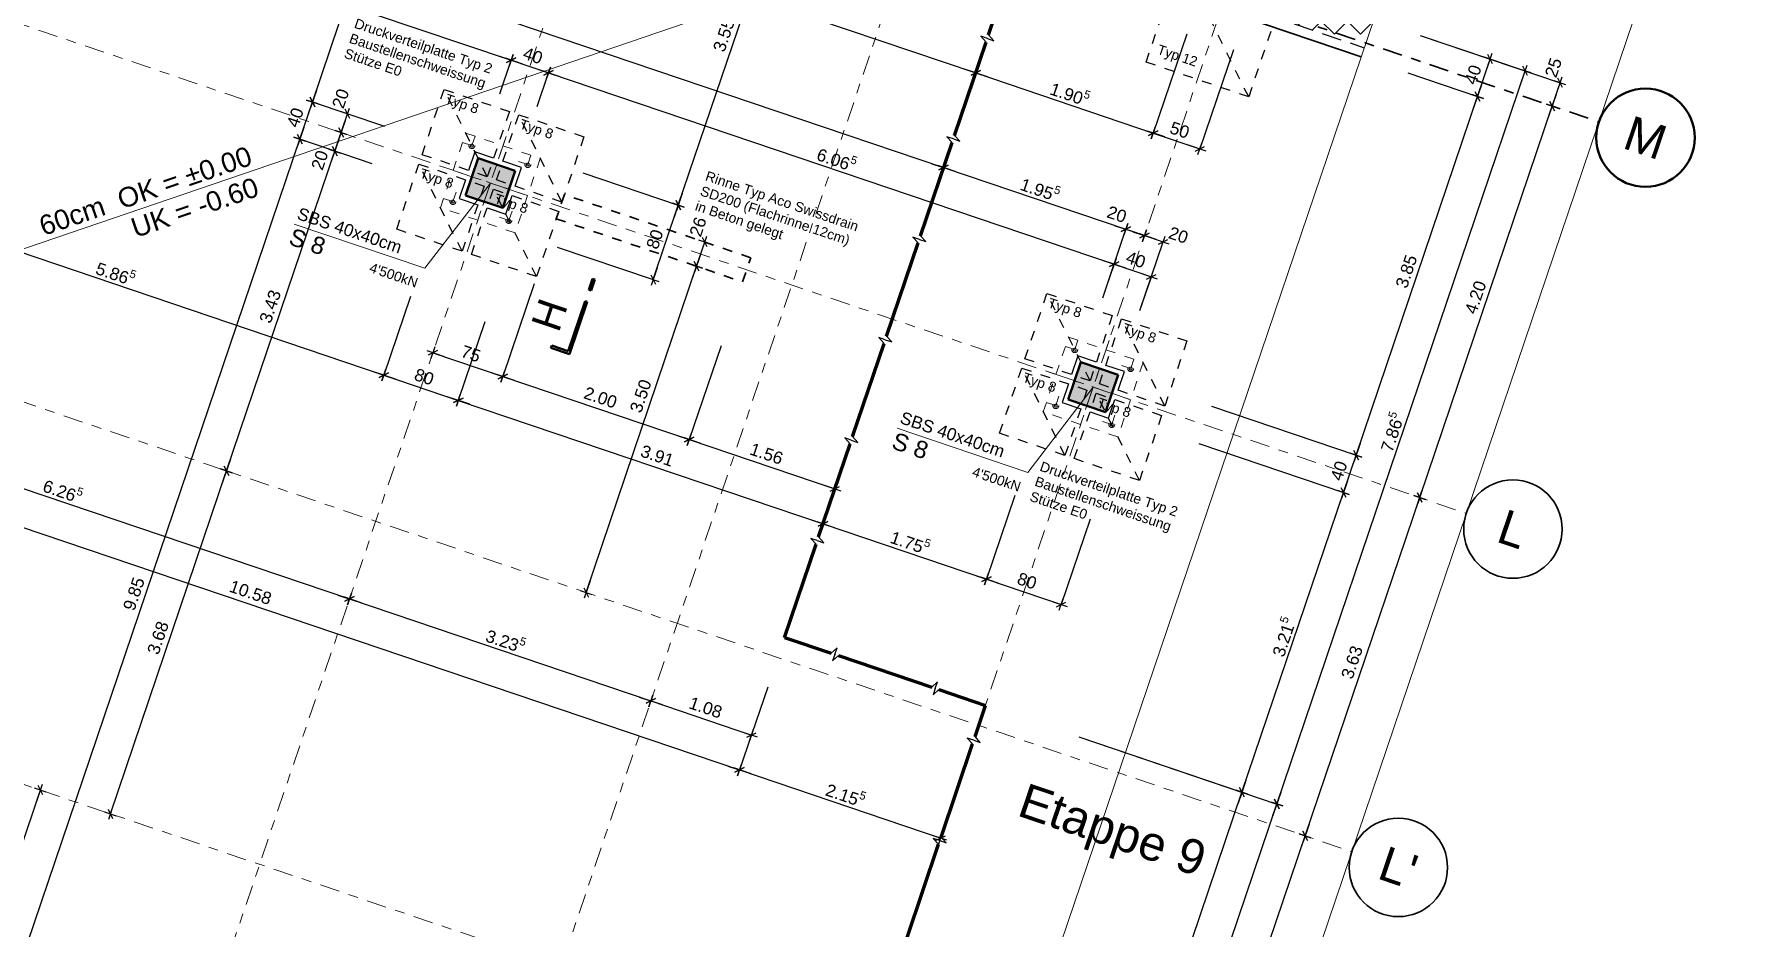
# Model space of a CAD drawing. Header units: metres. Extents: x 2661608 to 2661648.6, y 1209464.3 to 1209501.1.
# Drawn here: x 2661631.29 to 2661648.55, y 1209477.36 to 1209486.44 of the extents above; entities that cross this region are included whole.
import ezdxf

# ---------------------------------------------------------------- set-up
doc = ezdxf.new("R2010")
doc.units = ezdxf.units.M
doc.header["$PDMODE"] = 65
for name, pattern in [('AUSGEZOGEN', [0]), ('GETRENNT2_S6', [0.30000000000000004, 0.2, -0.1]), ('PHANTOM2_S8', [0.3, 0.2, -0.05, 0, -0.05]), ('STRICHPUNKT2_S5', [0.15000000000000002, 0.1, -0.05]), ('VERDECKT2_S2', [0.025, 0, -0.025])]:
    doc.linetypes.add(name, pattern=pattern)
for name, color, linetype, lineweight in [('TB_639', 7, 'AUSGEZOGEN', 25), ('TB_641', 7, 'AUSGEZOGEN', 25), ('TB_642', 7, 'AUSGEZOGEN', 25), ('TB_643', 7, 'AUSGEZOGEN', 25), ('TB_645', 7, 'AUSGEZOGEN', 25), ('TB_646', 7, 'AUSGEZOGEN', 25), ('TB_649', 7, 'AUSGEZOGEN', 25), ('TB_650', 7, 'AUSGEZOGEN', 25), ('TB_652', 7, 'AUSGEZOGEN', 25)]:
    doc.layers.add(name, color=color, linetype=linetype, lineweight=lineweight)
doc.styles.add('ARIAL', font='arial.ttf')
doc.styles.add('MtXpl_Arial', font='arial.ttf')

# ---------------------------------------------------------------- blocks, each defined once
blk = doc.blocks.new('COMPLEXOBJECT_2')
at = {"layer": 'TB_645', "color": 7, "linetype": 'VERDECKT2_S2', "lineweight": 25, "transparency": 33554687}
for p, q in [((2661635.231052274, 1209485.21309493), (2661635.455536414, 1209485.876123489)), ((2661635.455536414, 1209485.876123489), (2661636.118564974, 1209485.65163935)), ((2661635.894080834, 1209484.98861079), (2661635.455536414, 1209485.876123489)), ((2661636.118564974, 1209485.65163935), (2661635.894080834, 1209484.98861079)), ((2661635.9887992, 1209484.956541627), (2661636.213283339, 1209485.619570187)), ((2661636.213283339, 1209485.619570187), (2661636.876311899, 1209485.395086048)), ((2661636.651827759, 1209484.732057488), (2661636.213283339, 1209485.619570187)), ((2661636.876311899, 1209485.395086048), (2661636.651827759, 1209484.732057488)), ((2661634.974498972, 1209484.455348004), (2661635.198983111, 1209485.118376564)), ((2661635.198983111, 1209485.118376564), (2661635.862011671, 1209484.893892424)), ((2661635.637527531, 1209484.230863865), (2661635.198983111, 1209485.118376564)), ((2661635.894080834, 1209484.98861079), (2661635.231052274, 1209485.21309493)), ((2661636.651827759, 1209484.732057488), (2661635.9887992, 1209484.956541627)), ((2661635.862011671, 1209484.893892424), (2661635.637527531, 1209484.230863865)), ((2661635.732245898, 1209484.198794702), (2661635.956730037, 1209484.861823262)), ((2661635.956730037, 1209484.861823262), (2661636.619758596, 1209484.637339122)), ((2661636.395274457, 1209483.974310562), (2661635.956730037, 1209484.861823262)), ((2661636.619758596, 1209484.637339122), (2661636.395274457, 1209483.974310562)), ((2661635.637527531, 1209484.230863865), (2661634.974498972, 1209484.455348004)), ((2661636.395274457, 1209483.974310562), (2661635.732245898, 1209484.198794702))]:
    blk.add_line(p, q, dxfattribs=at)
at = {"layer": 'TB_645', "color": 7, "linetype": 'AUSGEZOGEN', "lineweight": 25, "transparency": 33554687, "char_height": 0.1, "attachment_point": 7, "style": 'ARIAL'}
for insert, width, rotation in [((2661635.445710398, 1209485.710832909), 0.3999144324080798, 341.2952889505269), ((2661636.203457323, 1209485.454279606), 0.3999144324080798, 341.2952889505269), ((2661635.189157097, 1209484.953085983), 0.3999144329241437, 341.29528891355864), ((2661635.946904021, 1209484.696532681), 0.3999144324080798, 341.2952889505269)]:
    blk.add_mtext('\\W1.00;Typ 8', dxfattribs=dict(at, insert=insert, width=width, rotation=rotation))
blk = doc.blocks.new('COMPLEXOBJECT_3')
at = {"layer": 'TB_645', "color": 7, "linetype": 'VERDECKT2_S2', "lineweight": 25, "transparency": 33554687}
for p, q in [((2661641.356173255, 1209483.139289069), (2661641.580657394, 1209483.802317629)), ((2661641.580657394, 1209483.802317629), (2661642.243685955, 1209483.57783349)), ((2661642.019201815, 1209482.91480493), (2661641.580657394, 1209483.802317629)), ((2661642.243685955, 1209483.57783349), (2661642.019201815, 1209482.91480493)), ((2661642.113920181, 1209482.882735767), (2661642.33840432, 1209483.545764327)), ((2661642.33840432, 1209483.545764327), (2661643.00143288, 1209483.321280187)), ((2661642.776948741, 1209482.658251628), (2661642.33840432, 1209483.545764327)), ((2661643.00143288, 1209483.321280187), (2661642.776948741, 1209482.658251628)), ((2661641.099619953, 1209482.381542144), (2661641.324104092, 1209483.044570704)), ((2661641.324104092, 1209483.044570704), (2661641.987132652, 1209482.820086564)), ((2661641.762648514, 1209482.157058004), (2661641.324104092, 1209483.044570704)), ((2661642.019201815, 1209482.91480493), (2661641.356173255, 1209483.139289069)), ((2661642.776948741, 1209482.658251628), (2661642.113920181, 1209482.882735767)), ((2661641.987132652, 1209482.820086564), (2661641.762648514, 1209482.157058004)), ((2661641.857366878, 1209482.124988841), (2661642.081851018, 1209482.788017401)), ((2661642.081851018, 1209482.788017401), (2661642.744879578, 1209482.563533262)), ((2661642.520395438, 1209481.900504702), (2661642.081851018, 1209482.788017401)), ((2661642.744879578, 1209482.563533262), (2661642.520395438, 1209481.900504702)), ((2661641.762648514, 1209482.157058004), (2661641.099619953, 1209482.381542144)), ((2661642.520395438, 1209481.900504702), (2661641.857366878, 1209482.124988841))]:
    blk.add_line(p, q, dxfattribs=at)
at = {"layer": 'TB_645', "color": 7, "linetype": 'AUSGEZOGEN', "lineweight": 25, "transparency": 33554687, "char_height": 0.1, "attachment_point": 7, "style": 'ARIAL'}
for insert, width, rotation in [((2661641.570831379, 1209483.637027047), 0.3999144330115064, 341.2952889505269), ((2661642.328578305, 1209483.380473745), 0.3999144324080798, 341.2952889505269), ((2661641.314278077, 1209482.879280122), 0.3999144324080798, 341.2952889505269), ((2661642.072025003, 1209482.62272682), 0.3999144325828052, 341.29528891355864)]:
    blk.add_mtext('\\W1.00;Typ 8', dxfattribs=dict(at, insert=insert, width=width, rotation=rotation))
blk = doc.blocks.new('COMPLEXOBJECT_4')
at = {"layer": 'TB_645', "color": 7, "linetype": 'VERDECKT2_S2', "lineweight": 25, "transparency": 33554687}
for p, q in [((2661642.587857551, 1209486.153497705), (2661642.940618342, 1209487.195399728)), ((2661642.940618342, 1209487.195399728), (2661643.982520364, 1209486.842638937)), ((2661643.629759574, 1209485.800736914), (2661642.940618342, 1209487.195399728)), ((2661643.982520364, 1209486.842638937), (2661643.629759574, 1209485.800736914)), ((2661643.629759574, 1209485.800736914), (2661642.587857551, 1209486.153497705))]:
    blk.add_line(p, q, dxfattribs=at)
at = {"layer": 'TB_645', "color": 7, "linetype": 'AUSGEZOGEN', "lineweight": 25, "transparency": 33554687, "insert": (2661642.682069187, 1209486.211857423), "char_height": 0.1, "width": 0.4774653969773219, "attachment_point": 7, "rotation": 341.29528899636557, "style": 'ARIAL'}
blk.add_mtext('\\W0.98;Typ 12', dxfattribs=at)
blk = doc.blocks.new('COMPLEXOBJECT_8')
at = {"layer": 'TB_652', "color": 5, "linetype": 'STRICHPUNKT2_S5', "lineweight": 18, "transparency": 33554687}
for p, q in [((2661635.41825526, 1209484.674619139), (2661635.674808561, 1209485.432366064)), ((2661635.642739399, 1209485.337647698), (2661635.83217613, 1209485.273509373)), ((2661635.674808561, 1209485.432366064), (2661636.432555487, 1209485.175812762)), ((2661635.769526927, 1209485.400296902), (2661635.705388602, 1209485.21086017)), ((2661636.432555487, 1209485.175812762), (2661636.176002184, 1209484.418065837)), ((2661636.211049593, 1209485.145232722), (2661636.400486324, 1209485.081094396)), ((2661636.337837121, 1209485.207881925), (2661636.273698796, 1209485.018445193)), ((2661635.450324422, 1209484.769337505), (2661635.639761153, 1209484.705199179)), ((2661635.577111951, 1209484.831986707), (2661635.512973624, 1209484.642549976)), ((2661636.176002184, 1209484.418065837), (2661635.41825526, 1209484.674619139)), ((2661636.145422144, 1209484.63957173), (2661636.081283819, 1209484.450134999)), ((2661636.018634616, 1209484.576922527), (2661636.208071347, 1209484.512784202))]:
    blk.add_line(p, q, dxfattribs=at)
for centre, radius in [((2661635.737457764, 1209485.305578536), 0.03), ((2661635.737457764, 1209485.305578536), 0.015), ((2661636.305767958, 1209485.113163559), 0.03), ((2661636.305767958, 1209485.113163559), 0.015), ((2661635.545042788, 1209484.737268342), 0.03), ((2661635.545042788, 1209484.737268342), 0.015), ((2661636.113352981, 1209484.544853365), 0.03), ((2661636.113352981, 1209484.544853365), 0.015)]:
    blk.add_circle(centre, radius, dxfattribs=at)
blk = doc.blocks.new('COMPLEXOBJECT_9')
at = {"layer": 'TB_652', "color": 5, "linetype": 'STRICHPUNKT2_S5', "lineweight": 18, "transparency": 33554687}
for p, q in [((2661641.543375743, 1209482.600813447), (2661641.799929046, 1209483.358560372)), ((2661641.767859883, 1209483.263842006), (2661641.957296614, 1209483.199703681)), ((2661641.799929046, 1209483.358560372), (2661642.557675971, 1209483.102007069)), ((2661641.894647412, 1209483.326491209), (2661641.830509086, 1209483.137054478)), ((2661642.557675971, 1209483.102007069), (2661642.301122669, 1209482.344260144)), ((2661642.336170077, 1209483.071427029), (2661642.525606808, 1209483.007288704)), ((2661642.462957606, 1209483.134076232), (2661642.39881928, 1209482.944639501)), ((2661641.575444907, 1209482.695531812), (2661641.764881638, 1209482.631393487)), ((2661641.702232435, 1209482.758181015), (2661641.638094109, 1209482.568744284)), ((2661642.301122669, 1209482.344260144), (2661641.543375743, 1209482.600813447)), ((2661642.270542629, 1209482.565766038), (2661642.206404303, 1209482.376329307)), ((2661642.1437551, 1209482.503116835), (2661642.333191831, 1209482.43897851))]:
    blk.add_line(p, q, dxfattribs=at)
for centre, radius in [((2661641.862578248, 1209483.231772843), 0.03), ((2661641.862578248, 1209483.231772843), 0.015), ((2661642.430888443, 1209483.039357866), 0.03), ((2661642.430888443, 1209483.039357866), 0.015), ((2661641.670163271, 1209482.663462649), 0.03), ((2661641.670163271, 1209482.663462649), 0.015), ((2661642.238473466, 1209482.471047672), 0.03), ((2661642.238473466, 1209482.471047672), 0.015)]:
    blk.add_circle(centre, radius, dxfattribs=at)
blk = doc.blocks.new('ALL_ML_STRICH')
at = {"color": 0, "linetype": 'ByBlock', "lineweight": -2}
for p, q in [((-1, 0), (0.5, 0)), ((-0.3, -0.3), (0.3, 0.3)), ((0, -0.5), (0, 0.5))]:
    blk.add_line(p, q, dxfattribs=at)

msp = doc.modelspace()

# ---------------------------------------------------------------- hatches: boundary and pattern name
at = {"layer": 'TB_639', "linetype": 'AUSGEZOGEN', "lineweight": 35, "transparency": 33554687}
for points in [[(2661635.671830377, 1209484.799918621), (2661636.05070384, 1209484.67164197), (2661636.178980491, 1209485.050515432), (2661635.800107029, 1209485.178792084)], [(2661641.796951359, 1209482.726112759), (2661642.175824821, 1209482.597836108), (2661642.304101473, 1209482.976709571), (2661641.92522801, 1209483.104986222)]]:
    msp.add_hatch(color=253, dxfattribs=at).paths.add_polyline_path(points)
at = {"layer": 'TB_646', "linetype": 'AUSGEZOGEN', "lineweight": 18, "transparency": 33554687}
h = msp.add_hatch(dxfattribs=at)
h.set_pattern_fill('MUSTER', scale=0.1875, angle=45, style=0, pattern_type=2)
h.set_pattern_definition([(45, (-1e-16, 0.5303300858899106), (0, 0.2651650429449553), [0.1875, -0.1875]), (135, (-1e-16, 0.5303300858899106), (-0.2651650429449553, 0), [0.1875, -0.1875])])
h.paths.add_polyline_path([(2661644.803749486, 1209486.300651857), (2661644.899956975, 1209486.584806954), (2661643.619681709, 1209487.018274694), (2661643.523474221, 1209486.734119597)], flags=0)

# ---------------------------------------------------------------- linework, layer by layer
at = {"layer": 'DEFPOINTS', "color": 7, "linetype": 'AUSGEZOGEN', "lineweight": 25, "transparency": 16777216}
for p in [(2661636.136815907, 1209486.173283732), (2661644.771680012, 1209486.205932568), (2661644.771680012, 1209486.205932568), (2661645.091692414, 1209486.255950545), (2661645.091692414, 1209486.255950545), (2661636.515689369, 1209486.045007081), (2661645.955659583, 1209485.805068033), (2661634.117480382, 1209485.748485485), (2661640.725322058, 1209485.657185465), (2661640.725322058, 1209485.657185465), (2661646.714151554, 1209485.70662829), (2661633.989203731, 1209485.369612022), (2661634.408535594, 1209485.438788409), (2661634.344397602, 1209485.249352661), (2661634.916987227, 1209485.266639976), (2661634.916987227, 1209485.266639976), (2661635.800107029, 1209485.178792084), (2661635.800107029, 1209485.178792084), (2661635.800107029, 1209485.178792084), (2661635.800107029, 1209485.178792084), (2661635.800107029, 1209485.178792084), (2661636.178980491, 1209485.050515432), (2661636.178980491, 1209485.050515432), (2661640.530451973, 1209485.081623951), (2661635.671830377, 1209484.799918621), (2661635.671830377, 1209484.799918621), (2661635.671830377, 1209484.799918621), (2661635.671830377, 1209484.799918621), (2661642.655513597, 1209484.638281038), (2661642.655513597, 1209484.638281038), (2661636.594103266, 1209484.56156443), (2661636.594103266, 1209484.56156443), (2661642.382196248, 1209484.454671742), (2661638.194568529, 1209484.294186706), (2661642.571632754, 1209484.390533493), (2661638.02016835, 1209484.078736068), (2661642.261936887, 1209484.099477871), (2661635.612500937, 1209484.001032274), (2661638.156506711, 1209484.032575463), (2661638.156506711, 1209484.032575463), (2661638.488470579, 1209483.920181174), (2661638.488470579, 1209483.920181174), (2661635.341307325, 1209483.200044241), (2661641.92522801, 1209483.104986222), (2661641.92522801, 1209483.104986222), (2661641.92522801, 1209483.104986222), (2661641.92522801, 1209483.104986222), (2661641.92522801, 1209483.104986222), (2661641.92522801, 1209483.104986222), (2661636.051694797, 1209482.959525612), (2661639.78673877, 1209482.885018458), (2661642.304101473, 1209482.976709571), (2661642.304101473, 1209482.976709571), (2661641.796951359, 1209482.726112759), (2661641.796951359, 1209482.726112759), (2661637.946062111, 1209482.318142356), (2661644.720997127, 1209482.158411877), (2661633.244423563, 1209482.000507534), (2661633.481982653, 1209481.920076236), (2661633.481982653, 1209481.920076236), (2661644.842309506, 1209481.906185288), (2661644.842309506, 1209481.906185288), (2661644.592720476, 1209481.779538414), (2661645.367246212, 1209481.728455441), (2661634.603669479, 1209481.021382709), (2661634.603669479, 1209481.021382709), (2661636.667787315, 1209480.84144605), (2661634.494220925, 1209480.698119261), (2661636.897745897, 1209480.763588085), (2661639.040565217, 1209480.681146164), (2661639.040565217, 1209480.681146164), (2661639.003919455, 1209480.57291051), (2661637.683601898, 1209480.035794108), (2661637.683601898, 1209480.035794108), (2661637.556779834, 1209479.661216866), (2661640.956941836, 1209479.616244935), (2661640.956941836, 1209479.616244935), (2661640.956941836, 1209479.616244935), (2661640.956941836, 1209479.616244935), (2661640.956941836, 1209479.616244935), (2661638.457901268, 1209478.960210155), (2661643.561696892, 1209478.734342958), (2661643.916890763, 1209478.614083597), (2661632.064273753, 1209478.514858037), (2661632.560834619, 1209478.346735507), (2661644.203134179, 1209478.290174566), (2661644.454209502, 1209478.205167024), (2661644.454209502, 1209478.205167024)]:
    msp.add_point(p, dxfattribs=at)
at = {"layer": 'DEFPOINTS', "color": 5, "linetype": 'AUSGEZOGEN', "lineweight": 25, "transparency": 16777216}
for p in [(2661640.833809605, 1209485.977610517), (2661640.833809605, 1209485.977610517), (2661640.856226085, 1209486.043819056), (2661642.660611493, 1209485.432901321), (2661636.432555487, 1209485.175812762), (2661636.432555487, 1209485.175812762), (2661635.418255259, 1209484.674619139), (2661635.418255259, 1209484.674619139), (2661637.834940709, 1209484.701001783), (2661636.176002184, 1209484.418065837), (2661636.176002184, 1209484.418065837), (2661636.176002184, 1209484.418065837), (2661637.578387407, 1209483.943254857), (2661634.842174503, 1209482.973127021), (2661635.599921428, 1209482.716573718), (2661641.543375743, 1209482.600813446), (2661641.543375743, 1209482.600813446), (2661642.301122668, 1209482.344260144), (2661639.420001888, 1209481.801837141), (2661639.420001888, 1209481.801837141), (2661639.304987669, 1209481.462135135), (2661640.967294986, 1209480.899321328)]:
    msp.add_point(p, dxfattribs=at)
at = {"layer": 'TB_639', "color": 191, "linetype": 'AUSGEZOGEN', "lineweight": 13, "transparency": 33554687}
msp.add_line((2661645.38099471, 1209488.005583304), (2661638.42518743, 1209467.461152447), dxfattribs=at)
at = {"layer": 'TB_641', "color": 7, "linetype": 'AUSGEZOGEN', "lineweight": 35, "transparency": 33554687}
msp.add_line((2661643.538763919, 1209486.6233657), (2661644.771680012, 1209486.205932569), dxfattribs=at)
at = {"layer": 'TB_641', "color": 7, "linetype": 'PHANTOM2_S8', "lineweight": 18, "transparency": 33554687}
for p, q in [((2661636.08575125, 1209485.398808854), (2661635.765059622, 1209484.451625197)), ((2661635.451813607, 1209485.08556284), (2661636.398997264, 1209484.764871212)), ((2661642.210872231, 1209483.325002994), (2661641.890180602, 1209482.377819337)), ((2661641.576934588, 1209483.011756979), (2661642.524118245, 1209482.691065352))]:
    msp.add_line(p, q, dxfattribs=at)
at = {"layer": 'TB_641', "color": 7, "linetype": 'AUSGEZOGEN', "lineweight": 50, "transparency": 33554687}
for p, q in [((2661635.800107029, 1209485.178792083), (2661635.671830378, 1209484.79991862)), ((2661636.178980492, 1209485.050515432), (2661635.800107029, 1209485.178792083)), ((2661636.050703842, 1209484.671641969), (2661636.178980492, 1209485.050515432)), ((2661635.671830378, 1209484.79991862), (2661636.050703842, 1209484.671641969)), ((2661641.925228011, 1209483.104986222), (2661641.79695136, 1209482.72611276)), ((2661642.304101473, 1209482.976709571), (2661641.925228011, 1209483.104986222)), ((2661642.175824823, 1209482.597836109), (2661642.304101473, 1209482.976709571)), ((2661641.79695136, 1209482.72611276), (2661642.175824823, 1209482.597836109))]:
    msp.add_line(p, q, dxfattribs=at)
at = {"layer": 'TB_642', "color": 7, "linetype": 'STRICHPUNKT2_S5', "lineweight": 35, "transparency": 33554687}
for p, q in [((2661636.67748309, 1209484.80783218), (2661636.594103267, 1209484.56156443)), ((2661638.571850403, 1209484.166448925), (2661636.67748309, 1209484.80783218)), ((2661636.594103267, 1209484.56156443), (2661638.48847058, 1209483.920181174)), ((2661638.48847058, 1209483.920181174), (2661638.571850403, 1209484.166448925))]:
    msp.add_line(p, q, dxfattribs=at)
at = {"layer": 'TB_643', "color": 7, "linetype": 'PHANTOM2_S8', "lineweight": 35, "transparency": 33554687}
msp.add_line((2661615.158729335, 1209496.39046943), (2661647.187743382, 1209485.546282477), dxfattribs=at)
at = {"layer": 'TB_643', "color": 7, "linetype": 'PHANTOM2_S8', "lineweight": 18, "transparency": 33554687}
for p, q in [((2661630.075984835, 1209467.648570557), (2661638.955955035, 1209493.876142206)), ((2661633.138543745, 1209466.611668163), (2661642.018500792, 1209492.839200961)), ((2661613.811823994, 1209492.412296581), (2661645.84083804, 1209481.568109628)), ((2661636.20110532, 1209465.574764865), (2661645.081062367, 1209491.802297664)), ((2661612.647711963, 1209488.974015706), (2661644.676726009, 1209478.129828753)), ((2661611.467562154, 1209485.488366209), (2661643.4965762, 1209474.644179255))]:
    msp.add_line(p, q, dxfattribs=at)
at = {"layer": 'TB_643', "color": 191, "linetype": 'AUSGEZOGEN', "lineweight": 13, "transparency": 33554687}
msp.add_line((2661648.550682922, 1209489.571813377), (2661639.991417502, 1209464.291464235), dxfattribs=at)
at = {"layer": 'TB_643', "color": 7, "linetype": 'AUSGEZOGEN', "lineweight": 50, "transparency": 33554687}
msp.add_circle((2661647.66133521, 1209485.385936662), 0.5, dxfattribs=at)
at = {"layer": 'TB_643', "color": 7, "linetype": 'AUSGEZOGEN', "lineweight": 35, "transparency": 33554687}
for centre in [(2661646.314429868, 1209481.407763812), (2661645.150317836, 1209477.969482938)]:
    msp.add_circle(centre, 0.5, dxfattribs=at)
at = {"layer": 'TB_646', "color": 7, "linetype": 'GETRENNT2_S6', "lineweight": 25, "transparency": 33554687}
for p, q in [((2661643.523474221, 1209486.734119597), (2661644.803749487, 1209486.300651857)), ((2661635.768782428, 1209485.242185847), (2661635.608436614, 1209484.768594019)), ((2661636.242374257, 1209485.081840034), (2661635.768782428, 1209485.242185847)), ((2661636.082028443, 1209484.608248205), (2661636.242374257, 1209485.081840034)), ((2661635.608436614, 1209484.768594019), (2661636.082028443, 1209484.608248205)), ((2661641.89390341, 1209483.168379987), (2661641.733557595, 1209482.694788158)), ((2661642.367495238, 1209483.008034173), (2661641.89390341, 1209483.168379987)), ((2661642.207149423, 1209482.534442344), (2661642.367495238, 1209483.008034173)), ((2661641.733557595, 1209482.694788158), (2661642.207149423, 1209482.534442344))]:
    msp.add_line(p, q, dxfattribs=at)
at = {"layer": 'TB_649', "color": 7, "linetype": 'AUSGEZOGEN', "lineweight": -2, "transparency": 16777216}
for p, q in [((2661634.117480382, 1209485.748485485), (2661635.352142765, 1209489.395141425)), ((2661630.510826708, 1209488.474007166), (2661640.530451973, 1209485.081623951)), ((2661630.390567779, 1209488.118813148), (2661636.136815907, 1209486.173283732)), ((2661645.373548803, 1209486.424461139), (2661646.794324289, 1209485.943423697)), ((2661645.373548803, 1209486.424461139), (2661646.439130417, 1209486.063683058)), ((2661645.373548803, 1209486.424461139), (2661646.083936546, 1209486.183942418)), ((2661636.021395514, 1209485.832382067), (2661636.136815907, 1209486.173283732)), ((2661636.021395514, 1209485.832382067), (2661636.136815907, 1209486.173283732)), ((2661636.136815907, 1209486.173283732), (2661636.515689369, 1209486.045007081)), ((2661645.955659583, 1209485.805068033), (2661646.083936546, 1209486.183942418)), ((2661636.400268976, 1209485.704105416), (2661636.515689369, 1209486.045007081)), ((2661636.400268976, 1209485.704105416), (2661636.515689369, 1209486.045007081)), ((2661636.515689369, 1209486.045007081), (2661642.261936887, 1209484.099477871)), ((2661643.916890763, 1209478.614083597), (2661646.439130417, 1209486.063683058)), ((2661645.24527184, 1209486.045586754), (2661645.955659583, 1209485.805068033)), ((2661645.24527184, 1209486.045586754), (2661645.955659583, 1209485.805068033)), ((2661644.720997127, 1209482.158411877), (2661645.955659583, 1209485.805068033)), ((2661646.714151554, 1209485.70662829), (2661646.794324289, 1209485.943423697)), ((2661633.989203731, 1209485.369612022), (2661634.117480382, 1209485.748485485)), ((2661634.852151555, 1209485.499745029), (2661634.117480382, 1209485.748485485)), ((2661634.852151555, 1209485.499745029), (2661634.117480382, 1209485.748485485)), ((2661634.408535594, 1209485.438788409), (2661634.472674253, 1209485.628226124)), ((2661634.472674253, 1209485.628226124), (2661634.472674253, 1209485.628226124)), ((2661645.367246212, 1209481.728455441), (2661646.714151554, 1209485.70662829)), ((2661646.714151554, 1209485.70662829), (2661646.714151554, 1209485.70662829)), ((2661646.714151554, 1209485.70662829), (2661646.714151554, 1209485.70662829)), ((2661630.830391212, 1209476.039853055), (2661633.989203731, 1209485.369612022)), ((2661634.723874905, 1209485.120871566), (2661633.989203731, 1209485.369612022)), ((2661634.723874905, 1209485.120871566), (2661633.989203731, 1209485.369612022)), ((2661634.344397602, 1209485.249352661), (2661634.408535594, 1209485.438788409)), ((2661634.408535594, 1209485.438788409), (2661634.408535594, 1209485.438788409)), ((2661634.408535594, 1209485.438788409), (2661634.408535594, 1209485.438788409)), ((2661633.244423563, 1209482.000507534), (2661634.344397602, 1209485.249352661)), ((2661634.344397602, 1209485.249352661), (2661634.344397602, 1209485.249352661)), ((2661634.344397602, 1209485.249352661), (2661634.344397602, 1209485.249352661)), ((2661640.530451973, 1209485.081623951), (2661640.530451973, 1209485.081623951)), ((2661640.530451973, 1209485.081623951), (2661640.530451973, 1209485.081623951)), ((2661640.530451973, 1209485.081623951), (2661642.382196248, 1209484.454671742)), ((2661642.146516494, 1209483.758576206), (2661642.382196248, 1209484.454671742)), ((2661642.146516494, 1209483.758576206), (2661642.382196248, 1209484.454671742)), ((2661642.382196248, 1209484.454671742), (2661642.571632754, 1209484.390533493)), ((2661638.02016835, 1209484.078736068), (2661638.103548174, 1209484.325003819)), ((2661638.103548174, 1209484.325003819), (2661638.103548174, 1209484.325003819)), ((2661642.525389957, 1209483.630299555), (2661642.761069711, 1209484.326395091)), ((2661642.571632754, 1209484.390533493), (2661642.571632754, 1209484.390533493)), ((2661642.571632754, 1209484.390533493), (2661642.571632754, 1209484.390533493)), ((2661642.571632754, 1209484.390533493), (2661642.761069711, 1209484.326395091)), ((2661636.897745897, 1209480.763588085), (2661638.02016835, 1209484.078736068)), ((2661638.02016835, 1209484.078736068), (2661638.02016835, 1209484.078736068)), ((2661638.02016835, 1209484.078736068), (2661638.02016835, 1209484.078736068)), ((2661642.146516494, 1209483.758576206), (2661642.261936887, 1209484.099477871)), ((2661642.146516494, 1209483.758576206), (2661642.261936887, 1209484.099477871)), ((2661642.261936887, 1209484.099477871), (2661642.64081035, 1209483.971201219)), ((2661642.525389957, 1209483.630299555), (2661642.64081035, 1209483.971201219)), ((2661636.36994997, 1209483.899513039), (2661636.051694797, 1209482.959525612)), ((2661636.36994997, 1209483.899513039), (2661636.051694797, 1209482.959525612)), ((2661638.268834067, 1209483.271470398), (2661637.946062111, 1209482.318142356)), ((2661638.268834067, 1209483.271470398), (2661637.946062111, 1209482.318142356)), ((2661635.341307325, 1209483.200044241), (2661635.341307325, 1209483.200044241)), ((2661635.341307325, 1209483.200044241), (2661636.051694797, 1209482.959525612)), ((2661636.051694797, 1209482.959525612), (2661637.946062111, 1209482.318142356)), ((2661628.558536405, 1209482.707786889), (2661634.494220925, 1209480.698119261)), ((2661643.25128513, 1209482.656017943), (2661644.720997127, 1209482.158411877)), ((2661643.25128513, 1209482.656017943), (2661644.720997127, 1209482.158411877)), ((2661628.438277044, 1209482.352593017), (2661638.457901268, 1209478.960210155)), ((2661637.946062111, 1209482.318142356), (2661639.42524703, 1209481.817329006)), ((2661643.123008479, 1209482.27714448), (2661644.592720476, 1209481.779538414)), ((2661643.123008479, 1209482.27714448), (2661644.592720476, 1209481.779538414)), ((2661644.592720476, 1209481.779538414), (2661644.720997127, 1209482.158411877)), ((2661632.064273753, 1209478.514858037), (2661633.244423563, 1209482.000507534)), ((2661633.244423563, 1209482.000507534), (2661633.244423563, 1209482.000507534)), ((2661633.244423563, 1209482.000507534), (2661633.244423563, 1209482.000507534)), ((2661639.42524703, 1209481.817329006), (2661639.42524703, 1209481.817329006)), ((2661643.561696892, 1209478.734342958), (2661644.592720476, 1209481.779538414)), ((2661644.203134179, 1209478.290174566), (2661645.367246212, 1209481.728455441)), ((2661645.367246212, 1209481.728455441), (2661645.367246212, 1209481.728455441)), ((2661645.367246212, 1209481.728455441), (2661645.367246212, 1209481.728455441)), ((2661634.494220925, 1209480.698119261), (2661634.494220925, 1209480.698119261)), ((2661634.494220925, 1209480.698119261), (2661634.494220925, 1209480.698119261)), ((2661634.494220925, 1209480.698119261), (2661637.556779834, 1209479.661216866)), ((2661636.897745897, 1209480.763588085), (2661636.897745897, 1209480.763588085)), ((2661638.743105623, 1209479.802579835), (2661638.457901268, 1209478.960210155)), ((2661638.743105623, 1209479.802579835), (2661638.457901268, 1209478.960210155)), ((2661637.556779834, 1209479.661216866), (2661637.556779834, 1209479.661216866)), ((2661637.556779834, 1209479.661216866), (2661637.556779834, 1209479.661216866)), ((2661637.556779834, 1209479.661216866), (2661638.578160628, 1209479.315404027)), ((2661638.578160628, 1209479.315404027), (2661638.578160628, 1209479.315404027)), ((2661641.904125492, 1209479.295553307), (2661643.916890763, 1209478.614083597)), ((2661641.904125492, 1209479.295553307), (2661643.916890763, 1209478.614083597)), ((2661641.904125492, 1209479.295553307), (2661643.561696892, 1209478.734342958)), ((2661641.904125492, 1209479.295553307), (2661643.561696892, 1209478.734342958)), ((2661638.457901268, 1209478.960210155), (2661640.500659603, 1209478.268585578)), ((2661630.475197341, 1209476.160112415), (2661631.353886011, 1209478.755376758)), ((2661631.353886011, 1209478.755376758), (2661631.353886011, 1209478.755376758)), ((2661640.439763893, 1209469.513510059), (2661643.561696892, 1209478.734342958)), ((2661640.605744125, 1209468.834395865), (2661643.916890763, 1209478.614083597)), ((2661632.064273753, 1209478.514858037), (2661632.064273753, 1209478.514858037)), ((2661640.500659603, 1209478.268585578), (2661640.500659603, 1209478.268585578)), ((2661643.02298437, 1209474.804525069), (2661644.203134179, 1209478.290174566)), ((2661644.203134179, 1209478.290174566), (2661644.203134179, 1209478.290174566)), ((2661644.203134179, 1209478.290174566), (2661644.203134179, 1209478.290174566))]:
    msp.add_line(p, q, dxfattribs=at)
at = {"layer": 'TB_649', "color": 5, "linetype": 'AUSGEZOGEN', "lineweight": -2, "transparency": 16777216}
for p, q in [((2661637.834940709, 1209484.701001783), (2661638.973396233, 1209488.063504487)), ((2661637.009082837, 1209487.3463612), (2661640.856226085, 1209486.043819056)), ((2661643.00058668, 1209486.437040227), (2661642.660611493, 1209485.432901321)), ((2661643.00058668, 1209486.437040227), (2661642.660611493, 1209485.432901321)), ((2661643.475045242, 1209486.279254368), (2661643.134203321, 1209485.272555507)), ((2661640.856226085, 1209486.043819056), (2661640.856226085, 1209486.043819056)), ((2661640.856226085, 1209486.043819056), (2661640.856226085, 1209486.043819056)), ((2661640.856226085, 1209486.043819056), (2661642.660611493, 1209485.432901321)), ((2661642.660611493, 1209485.432901321), (2661643.134203321, 1209485.272555507)), ((2661636.863941941, 1209485.029756585), (2661637.834940709, 1209484.701001783)), ((2661636.863941941, 1209485.029756585), (2661637.834940709, 1209484.701001783)), ((2661629.285363445, 1209484.854517997), (2661634.842174503, 1209482.973127021)), ((2661637.578387407, 1209483.943254857), (2661637.834940709, 1209484.701001783)), ((2661636.604811268, 1209484.27288229), (2661637.578387407, 1209483.943254857)), ((2661635.112791837, 1209483.772412983), (2661634.842174503, 1209482.973127021)), ((2661635.112791837, 1209483.772412983), (2661634.842174503, 1209482.973127021)), ((2661635.870538763, 1209483.515859681), (2661635.599921428, 1209482.716573718)), ((2661635.870538763, 1209483.515859681), (2661635.599921428, 1209482.716573718)), ((2661634.842174503, 1209482.973127021), (2661635.599921428, 1209482.716573718)), ((2661635.599921428, 1209482.716573718), (2661639.304987669, 1209481.462135135)), ((2661641.254570538, 1209481.74780842), (2661640.967294986, 1209480.899321328)), ((2661641.254570538, 1209481.74780842), (2661640.967294986, 1209480.899321328)), ((2661642.01772904, 1209481.507238564), (2661641.725041912, 1209480.642768026)), ((2661639.304987669, 1209481.462135135), (2661639.304987669, 1209481.462135135)), ((2661639.304987669, 1209481.462135135), (2661639.304987669, 1209481.462135135)), ((2661639.304987669, 1209481.462135135), (2661640.967294986, 1209480.899321328)), ((2661640.967294986, 1209480.899321328), (2661641.725041912, 1209480.642768026))]:
    msp.add_line(p, q, dxfattribs=at)
at = {"layer": 'TB_649', "color": 7, "linetype": 'AUSGEZOGEN', "lineweight": 18, "transparency": 33554687}
for p, q in [((2661613.194250409, 1209478.115211133), (2661641.436423066, 1209487.757468712)), ((2661635.26085758, 1209484.058479489), (2661635.925405436, 1209484.925217026)), ((2661635.26085758, 1209484.058479489), (2661633.932055921, 1209484.508376998)), ((2661641.385978561, 1209481.984673629), (2661642.050526416, 1209482.851411165)), ((2661641.385978561, 1209481.984673629), (2661640.057176902, 1209482.434571138))]:
    msp.add_line(p, q, dxfattribs=at)
at = {"layer": 'TB_649', "color": 7, "linetype": 'AUSGEZOGEN', "lineweight": 50, "transparency": 33554687}
for p, q in [((2661636.925539739, 1209483.838893246), (2661636.964022734, 1209483.952555285)), ((2661636.948272146, 1209483.831196647), (2661636.986755142, 1209483.944858686)), ((2661636.964022734, 1209483.952555285), (2661636.986755142, 1209483.944858686)), ((2661636.948272146, 1209483.831196647), (2661636.925539739, 1209483.838893246)), ((2661636.715166031, 1209483.217540767), (2661636.887056744, 1209483.725231207)), ((2661636.730201839, 1209483.18711176), (2661636.909789151, 1209483.717534608)), ((2661636.887056744, 1209483.725231207), (2661636.909789151, 1209483.717534608)), ((2661636.540765108, 1209483.251250086), (2661636.548461707, 1209483.273982493)), ((2661636.540765108, 1209483.251250086), (2661636.730201839, 1209483.18711176)), ((2661636.548461707, 1209483.273982493), (2661636.715166031, 1209483.217540767))]:
    msp.add_line(p, q, dxfattribs=at)
at = {"layer": 'TB_650', "color": 1, "linetype": 'AUSGEZOGEN', "lineweight": 70, "transparency": 33554687}
for p, q in [((2661640.987018948, 1209486.430124316), (2661641.307710577, 1209487.377307972)), ((2661640.641546374, 1209485.409748515), (2661640.962238002, 1209486.356932172)), ((2661640.962238002, 1209486.356932172), (2661640.962238002, 1209486.356932172)), ((2661640.296073799, 1209484.389372714), (2661640.616765427, 1209485.336556371)), ((2661640.616765427, 1209485.336556371), (2661640.616765427, 1209485.336556371)), ((2661639.950601224, 1209483.368996914), (2661640.271292852, 1209484.31618057)), ((2661640.271292852, 1209484.31618057), (2661640.271292852, 1209484.31618057)), ((2661639.60512865, 1209482.348621113), (2661639.925820278, 1209483.29580477)), ((2661639.925820278, 1209483.29580477), (2661639.925820278, 1209483.29580477)), ((2661639.259656076, 1209481.328245312), (2661639.580347704, 1209482.275428969)), ((2661638.914183501, 1209480.307869512), (2661639.234875129, 1209481.255053169)), ((2661638.914183501, 1209480.307869512), (2661639.388778697, 1209480.147183984)), ((2661639.46197084, 1209480.122403037), (2661640.409154497, 1209479.801711409)), ((2661640.482346641, 1209479.776930463), (2661640.956941837, 1209479.616244935)), ((2661640.849509808, 1209479.298937426), (2661640.956941837, 1209479.616244935)), ((2661640.504037233, 1209478.278561625), (2661640.824728861, 1209479.225745282)), ((2661640.158564659, 1209477.258185825), (2661640.479256287, 1209478.205369481))]:
    msp.add_line(p, q, dxfattribs=at)
at = {"layer": 'TB_650', "color": 1, "linetype": 'AUSGEZOGEN', "lineweight": 25, "transparency": 33554687}
for p, q in [((2661640.974628475, 1209486.393528243), (2661640.908325619, 1209486.415976658)), ((2661640.908325619, 1209486.415976658), (2661640.962238002, 1209486.356932172)), ((2661640.974628475, 1209486.393528243), (2661641.040931331, 1209486.37107983)), ((2661641.040931331, 1209486.37107983), (2661640.987018948, 1209486.430124316)), ((2661640.641546374, 1209485.409748515), (2661640.669242355, 1209485.4915504)), ((2661640.6291559, 1209485.373152443), (2661640.562853045, 1209485.395600857)), ((2661640.562853045, 1209485.395600857), (2661640.616765427, 1209485.336556371)), ((2661640.589069447, 1209485.254754486), (2661640.616765427, 1209485.336556371)), ((2661640.6291559, 1209485.373152443), (2661640.695458757, 1209485.350704029)), ((2661640.695458757, 1209485.350704029), (2661640.641546374, 1209485.409748515)), ((2661640.296073799, 1209484.389372714), (2661640.32376978, 1209484.471174599)), ((2661640.283683326, 1209484.352776643), (2661640.21738047, 1209484.375225057)), ((2661640.21738047, 1209484.375225057), (2661640.271292852, 1209484.31618057)), ((2661640.283683326, 1209484.352776643), (2661640.349986182, 1209484.330328228)), ((2661640.349986182, 1209484.330328228), (2661640.296073799, 1209484.389372714)), ((2661639.950601224, 1209483.368996914), (2661639.978297205, 1209483.450798799)), ((2661639.938210751, 1209483.332400841), (2661639.871907895, 1209483.354849256)), ((2661639.871907895, 1209483.354849256), (2661639.925820278, 1209483.29580477)), ((2661639.898124298, 1209483.214002885), (2661639.925820278, 1209483.29580477)), ((2661639.938210751, 1209483.332400841), (2661640.004513607, 1209483.309952428)), ((2661640.004513607, 1209483.309952428), (2661639.950601224, 1209483.368996914)), ((2661639.659041033, 1209482.289576627), (2661639.60512865, 1209482.348621113)), ((2661639.592738177, 1209482.312025041), (2661639.526435321, 1209482.334473455)), ((2661639.526435321, 1209482.334473455), (2661639.580347704, 1209482.275428969)), ((2661639.592738177, 1209482.312025041), (2661639.659041033, 1209482.289576627)), ((2661639.247265602, 1209481.291649241), (2661639.180962747, 1209481.314097655)), ((2661639.180962747, 1209481.314097655), (2661639.234875129, 1209481.255053169)), ((2661639.313568458, 1209481.269200827), (2661639.259656076, 1209481.328245312)), ((2661639.247265602, 1209481.291649241), (2661639.313568458, 1209481.269200827)), ((2661639.447823183, 1209480.201096367), (2661639.388778697, 1209480.147183984)), ((2661639.425374768, 1209480.134793511), (2661639.402926355, 1209480.068490655)), ((2661639.402926355, 1209480.068490655), (2661639.46197084, 1209480.122403037)), ((2661639.425374768, 1209480.134793511), (2661639.447823183, 1209480.201096367)), ((2661640.468198983, 1209479.855623792), (2661640.409154497, 1209479.801711409)), ((2661640.445750569, 1209479.789320936), (2661640.423302155, 1209479.72301808)), ((2661640.423302155, 1209479.72301808), (2661640.482346641, 1209479.776930463)), ((2661640.445750569, 1209479.789320936), (2661640.468198983, 1209479.855623792)), ((2661640.837119335, 1209479.262341353), (2661640.770816479, 1209479.284789768)), ((2661640.770816479, 1209479.284789768), (2661640.824728861, 1209479.225745282)), ((2661640.837119335, 1209479.262341353), (2661640.903422191, 1209479.23989294)), ((2661640.903422191, 1209479.23989294), (2661640.849509808, 1209479.298937426)), ((2661640.49164676, 1209478.241965554), (2661640.425343904, 1209478.264413968)), ((2661640.425343904, 1209478.264413968), (2661640.479256287, 1209478.205369481)), ((2661640.49164676, 1209478.241965554), (2661640.557949616, 1209478.21951714)), ((2661640.557949616, 1209478.21951714), (2661640.504037233, 1209478.278561625))]:
    msp.add_line(p, q, dxfattribs=at)
for points in [[(2661640.669242354, 1209485.4915504), (2661640.669242354, 1209485.4915504)], [(2661640.323769779, 1209484.471174599), (2661640.323769779, 1209484.471174599)], [(2661639.978297204, 1209483.450798799), (2661639.978297204, 1209483.450798799)]]:
    msp.add_lwpolyline(points, close=True, dxfattribs=at)
at = {"layer": 'TB_650', "color": 1, "linetype": 'AUSGEZOGEN', "lineweight": 50, "transparency": 33554687}
for points in [[(2661640.669242354, 1209485.4915504), (2661640.669242354, 1209485.4915504)], [(2661640.669242354, 1209485.4915504), (2661640.669242354, 1209485.4915504)], [(2661640.323769779, 1209484.471174599), (2661640.323769779, 1209484.471174599)], [(2661640.323769779, 1209484.471174599), (2661640.323769779, 1209484.471174599)], [(2661639.978297204, 1209483.450798799), (2661639.978297204, 1209483.450798799)], [(2661639.978297204, 1209483.450798799), (2661639.978297204, 1209483.450798799)]]:
    msp.add_lwpolyline(points, close=True, dxfattribs=at)

# ---------------------------------------------------------------- block references
at = {"layer": 'TB_645', "color": 7, "linetype": 'VERDECKT2_S2', "lineweight": 25, "transparency": 33554687}
for name in ['COMPLEXOBJECT_4', 'COMPLEXOBJECT_2', 'COMPLEXOBJECT_3']:
    msp.add_blockref(name, (0, 0), dxfattribs=at)
at = {"layer": 'TB_649', "color": 7, "linetype": 'AUSGEZOGEN', "lineweight": 25, "transparency": 16777216, "xscale": 0.125, "yscale": 0.125, "zscale": 0.125}
for p, rotation in [((2661636.136815907, 1209486.173283732), 341.2952432334391), ((2661636.136815907, 1209486.173283732), 161.295243233439), ((2661636.515689369, 1209486.045007081), 341.2952432334391), ((2661646.083936546, 1209486.183942418), 71.29524323168143), ((2661636.515689369, 1209486.045007081), 161.295243233439), ((2661646.439130417, 1209486.063683058), 71.29524324225345), ((2661646.794324289, 1209485.943423697), 71.29524323076089), ((2661634.117480382, 1209485.748485485), 71.29524323118135), ((2661634.117480382, 1209485.748485485), 251.2952432311813), ((2661645.955659583, 1209485.805068033), 71.29524323168143), ((2661645.955659583, 1209485.805068033), 251.2952432316814), ((2661646.714151554, 1209485.70662829), 251.2952432307609), ((2661634.472674253, 1209485.628226124), 71.2952432337905), ((2661646.714151554, 1209485.70662829), 71.29524323076089), ((2661633.989203731, 1209485.369612022), 251.2952432311813), ((2661634.408535594, 1209485.438788409), 71.2952432337905), ((2661634.408535594, 1209485.438788409), 251.2952432337905), ((2661633.989203731, 1209485.369612022), 71.29524323118135), ((2661634.344397602, 1209485.249352661), 71.2952432337905), ((2661634.344397602, 1209485.249352661), 251.2952432337905), ((2661640.530451973, 1209485.081623951), 341.295243234372), ((2661640.530451973, 1209485.081623951), 161.2952432343719), ((2661642.382196248, 1209484.454671742), 341.295243234372), ((2661642.382196248, 1209484.454671742), 161.2952432343719), ((2661642.571632754, 1209484.390533493), 341.295243234372), ((2661642.571632754, 1209484.390533493), 161.2952432343719), ((2661642.761069711, 1209484.326395091), 341.295243234372), ((2661638.103548174, 1209484.325003819), 71.2952432340727), ((2661638.02016835, 1209484.078736068), 71.2952432340727), ((2661638.02016835, 1209484.078736068), 251.2952432340727), ((2661642.261936887, 1209484.099477871), 341.2952432334391), ((2661642.261936887, 1209484.099477871), 161.295243233439), ((2661642.64081035, 1209483.971201219), 341.2952432334391), ((2661635.341307325, 1209483.200044241), 161.2952432333823), ((2661636.051694797, 1209482.959525612), 341.2952432333824), ((2661636.051694797, 1209482.959525612), 161.2952432333823), ((2661637.946062111, 1209482.318142356), 341.2952432333824), ((2661637.946062111, 1209482.318142356), 161.2952432333823), ((2661644.720997127, 1209482.158411877), 71.29524323168143), ((2661644.720997127, 1209482.158411877), 251.2952432316814), ((2661633.244423563, 1209482.000507534), 71.2952432337905), ((2661633.244423563, 1209482.000507534), 251.2952432337905), ((2661639.42524703, 1209481.817329006), 341.2952432333824), ((2661644.592720476, 1209481.779538414), 71.29524323168143), ((2661644.592720476, 1209481.779538414), 251.2952432316814), ((2661645.367246212, 1209481.728455441), 251.2952432307609), ((2661645.367246212, 1209481.728455441), 71.29524323076089), ((2661634.494220925, 1209480.698119261), 341.2952432638242), ((2661636.897745897, 1209480.763588085), 251.2952432340727), ((2661634.494220925, 1209480.698119261), 161.2952432638242), ((2661637.556779834, 1209479.661216866), 341.2952432638242), ((2661637.556779834, 1209479.661216866), 161.2952432638242), ((2661638.578160628, 1209479.315404027), 341.2952432638242), ((2661638.457901268, 1209478.960210155), 341.2952435380498), ((2661638.457901268, 1209478.960210155), 161.2952435380497), ((2661631.353886011, 1209478.755376758), 71.2952432144279), ((2661643.561696892, 1209478.734342958), 71.29524323168143), ((2661643.561696892, 1209478.734342958), 251.2952432316814), ((2661643.916890763, 1209478.614083597), 251.2952432422534), ((2661632.064273753, 1209478.514858037), 251.2952432337905), ((2661643.916890763, 1209478.614083597), 71.29524324225345), ((2661644.203134179, 1209478.290174566), 251.2952432307609), ((2661640.500659603, 1209478.268585578), 341.2952435380498), ((2661644.203134179, 1209478.290174566), 71.29524323076089)]:
    msp.add_blockref('ALL_ML_STRICH', p, dxfattribs=dict(at, rotation=rotation))
at = {"layer": 'TB_649', "color": 5, "linetype": 'AUSGEZOGEN', "lineweight": 25, "transparency": 16777216, "xscale": 0.125, "yscale": 0.125, "zscale": 0.125}
for p, rotation in [((2661640.856226085, 1209486.043819056), 341.2952432342676), ((2661640.856226085, 1209486.043819056), 161.2952432342675), ((2661642.660611493, 1209485.432901321), 341.2952432342676), ((2661642.660611493, 1209485.432901321), 161.2952432342675), ((2661643.134203321, 1209485.272555507), 341.2952432342676), ((2661637.834940709, 1209484.701001783), 71.29524324192037), ((2661637.834940709, 1209484.701001783), 251.2952432419204), ((2661637.578387407, 1209483.943254857), 251.2952432419204), ((2661634.842174503, 1209482.973127021), 341.2952432347492), ((2661634.842174503, 1209482.973127021), 161.2952432347492), ((2661635.599921428, 1209482.716573718), 341.2952432347492), ((2661635.599921428, 1209482.716573718), 161.2952432347492), ((2661639.304987669, 1209481.462135135), 341.2952432347492), ((2661639.304987669, 1209481.462135135), 161.2952432347492), ((2661640.967294986, 1209480.899321328), 341.2952432347492), ((2661640.967294986, 1209480.899321328), 161.2952432347492), ((2661641.725041912, 1209480.642768026), 341.2952432347492)]:
    msp.add_blockref('ALL_ML_STRICH', p, dxfattribs=dict(at, rotation=rotation))
at = {"layer": 'TB_652', "color": 5, "linetype": 'STRICHPUNKT2_S5', "lineweight": 18, "transparency": 33554687}
for name in ['COMPLEXOBJECT_8', 'COMPLEXOBJECT_9']:
    msp.add_blockref(name, (0, 0), dxfattribs=at)

# ---------------------------------------------------------------- texts
at = {"layer": 'TB_643', "color": 7, "style": 'MtXpl_Arial', "width": 0.99}
for s, rotation, p in [('M', -18.704756767597097, (2661647.414249738, 1209485.2848350888)), ('L', -18.704756777066855, (2661646.130812648, 1209481.2851735482)), ("L'", -18.704756767818516, (2661644.922933268, 1209477.861711154))]:
    msp.add_text(s, height=0.35, rotation=rotation, dxfattribs=at).set_placement(p)
at = {"layer": 'TB_649', "color": 5, "style": 'MtXpl_Arial'}
for s, rotation, p in [('Druckverteilplatte', -18.704756766196738, (2661634.534515079, 1209486.5056940862)), ('Baustellenschweissung', -18.704756766196738, (2661634.4829880483, 1209486.3535056375)), ('Stütze', -18.704756766196738, (2661634.4314610176, 1209486.2013171888)), ('E0', -18.704756766196738, (2661634.8433502275, 1209486.0618622685)), ('Typ', -18.704756766196738, (2661635.593474161, 1209486.147158221)), ('2', -18.704756766196738, (2661635.850816078, 1209486.0600289744)), ('Druckverteilplatte', -18.70475676025002, (2661641.499103477, 1209482.0033404534)), ('Baustellenschweissung', -18.70475676025002, (2661641.4475764465, 1209481.8511520047)), ('Stütze', -18.70475676025002, (2661641.3960494157, 1209481.698963556)), ('Typ', -18.70475676025002, (2661642.558062559, 1209481.6448045883)), ('E0', -18.70475676025002, (2661641.8079386256, 1209481.559508636)), ('2', -18.70475676025002, (2661642.815404476, 1209481.5576753418))]:
    msp.add_text(s, height=0.1, rotation=rotation, dxfattribs=at).set_placement(p)
at = {"layer": 'TB_649', "color": 7, "style": 'MtXpl_Arial'}
for s, height, rotation, p in [('±0.00', 0.2, 18.8502432361417, (2661632.8618345154, 1209484.8904863177)), ('OK', 0.2, 18.8502432361417, (2661632.1784625077, 1209484.6571786061)), ('=', 0.2, 18.8502432361417, (2661632.6339577734, 1209484.8126876948)), ('-0.60', 0.2, 18.8502432361417, (2661632.9874804826, 1209484.5938213512)), ('Rinne', 0.1, -18.7047567683324, (2661638.100552021, 1209484.9551268993)), ('SD200', 0.1, -18.7047567683324, (2661638.0490249903, 1209484.8029384506)), ('Typ', 0.1, -18.7047567683324, (2661638.483043648, 1209484.8256252324)), ('Aco', 0.1, -18.7047567683324, (2661638.740385565, 1209484.7384959857)), ('60cm', 0.2, 18.8502432361417, (2661631.384960834, 1209484.3862719)), ('UK', 0.2, 18.8502432361417, (2661632.3188268594, 1209484.3655385931)), ('=', 0.2, 18.8502432361417, (2661632.7596037406, 1209484.5160227283)), ('SBS', 0.125, -18.70475676433543, (2661633.9516251963, 1209484.5618585304)), ('in', 0.1, -18.7047567683324, (2661637.9974979595, 1209484.650750002)), ('Beton', 0.1, -18.7047567683324, (2661638.1372495457, 1209484.6034337678)), ('(Flachrinne', 0.1, -18.7047567683324, (2661638.490376393, 1209484.653508402)), ('Swissdrain', 0.1, -18.7047567683324, (2661639.0051576407, 1209484.6488510817)), ('S', 0.175, -18.7047568030264, (2661633.864771214, 1209484.305329623)), ('40x40cm', 0.125, -18.70475676433543, (2661634.3285442046, 1209484.4342436064)), ('gelegt', 0.1, -18.7047567683324, (2661638.5198057825, 1209484.4739102256)), ('12cm)', 0.1, -18.7047567683324, (2661639.1890051025, 1209484.4169709822)), ('8', 0.175, -18.7047568030264, (2661634.0835570702, 1209484.2312544505)), ("4'500kN", 0.1, -18.704756760021475, (2661634.687275571, 1209484.0233319427)), ('SBS', 0.125, -18.704756772225746, (2661640.076746177, 1209482.4880526694)), ('S', 0.175, -18.704756779185466, (2661639.989892195, 1209482.231523762)), ('40x40cm', 0.125, -18.704756772225746, (2661640.4536651853, 1209482.3604377455)), ('8', 0.175, -18.704756779185466, (2661640.2086780514, 1209482.1574485896)), ("4'500kN", 0.1, -18.704756742897928, (2661640.812396551, 1209481.9495260806))]:
    msp.add_text(s, height=height, rotation=rotation, dxfattribs=at).set_placement(p)
at = {"layer": 'TB_649', "color": 7, "style": 'MtXpl_Arial', "width": 0.99}
msp.add_text('H', height=0.3, rotation=71.29524324775348, dxfattribs=at).set_placement((2661636.619118066, 1209483.395212973))
at = {"layer": 'TB_649', "color": 5, "linetype": 'AUSGEZOGEN', "lineweight": 25, "transparency": 16777216, "char_height": 0.125, "attachment_point": 5, "style": 'ARIAL'}
for s, insert, width, rotation in [('\\A1;{\\A1;{3.55\\H0.082500;\\S^ ;}}', (2661638.298255831, 1209486.427150454), 0.5, 71.29524323363462), ('\\A1;{\\A1;{1.90\\H0.082500;\\S5^ ;}}', (2661641.815806966, 1209485.839953731), 0.625, 341.29524323485384), ('\\A1;{\\A1;{50\\H0.082500;\\S^ ;}}', (2661642.929016166, 1209485.463050194), 0.5, 341.29524323485384), ('\\A1;{\\A1;{80\\H0.082500;\\S^ ;}}', (2661637.596342278, 1209484.353737077), 0.5, 71.29524323363462), ('\\A1;{\\A1;{5.86\\H0.082500;\\S5^ ;}}', (2661632.121157151, 1209484.015416052), 0.625, 341.29524323481627), ('\\A1;{\\A1;{80\\H0.082500;\\S^ ;}}', (2661635.252656723, 1209482.95517215), 0.5, 341.29524323481627), ('\\A1;{\\A1;{3.91\\H0.082500;\\S^ ;}}', (2661637.621370927, 1209482.153277456), 0.5, 341.29524323481627), ('\\A1;{\\A1;{1.75\\H0.082500;\\S5^ ;}}', (2661640.193529505, 1209481.282321775), 0.625, 341.29524323481627), ('\\A1;{\\A1;{80\\H0.082500;\\S^ ;}}', (2661641.377777208, 1209480.881366457), 0.5, 341.29524323481627)]:
    msp.add_mtext(s, dxfattribs=dict(at, insert=insert, width=width, rotation=rotation))
at = {"layer": 'TB_649', "color": 7, "linetype": 'AUSGEZOGEN', "lineweight": 25, "transparency": 16777216, "char_height": 0.125, "attachment_point": 5, "style": 'ARIAL'}
for s, insert, width, rotation in [('\\A1;{\\A1;{40\\H0.082500;\\S^ ;}}', (2661636.357861396, 1209486.219467187), 0.5, 341.2952432335687), ('\\A1;{\\A1;{25\\H0.082500;\\S^ ;}}', (2661646.725833516, 1209486.098583065), 0.5, 71.2952432339795), ('\\A1;{\\A1;{40\\H0.082500;\\S^ ;}}', (2661645.909476284, 1209486.026113984), 0.5, 71.29524323497911), ('\\A1;{\\A1;{20\\H0.082500;\\S^ ;}}', (2661634.404183482, 1209485.783385492), 0.5, 71.29524323526992), ('\\A1;{\\A1;{40\\H0.082500;\\S^ ;}}', (2661633.943020277, 1209485.590657511), 0.5, 71.29524323425927), ('\\A1;{\\A1;{20\\H0.082500;\\S^ ;}}', (2661634.192244816, 1209485.157410809), 0.5, 71.29524323526992), ('\\A1;{\\A1;{6.06\\H0.082500;\\S5^ ;}}', (2661639.446201305, 1209485.173836018), 0.625, 341.2952432335687), ('\\A1;{\\A1;{1.95\\H0.082500;\\S5^ ;}}', (2661641.513712288, 1209484.86974139), 0.625, 341.29524323506524), ('\\A1;{\\A1;{20\\H0.082500;\\S^ ;}}', (2661642.290254396, 1209484.606824529), 0.5, 341.29524323506524), ('\\A1;{\\A1;{26\\H0.082500;\\S^ ;}}', (2661638.035057403, 1209484.480163187), 0.5, 71.29524323513155), ('\\A1;{\\A1;{20\\H0.082500;\\S^ ;}}', (2661642.91622908, 1209484.394885864), 0.5, 341.29524323506524), ('\\A1;{\\A1;{40\\H0.082500;\\S^ ;}}', (2661642.482982377, 1209484.145661325), 0.5, 341.2952432335687), ('\\A1;{\\A1;{3.85\\H0.082500;\\S^ ;}}', (2661645.232415715, 1209484.026637274), 0.5, 71.29524323497911), ('\\A1;{\\A1;{4.20\\H0.082500;\\S^ ;}}', (2661645.935085758, 1209483.763057941), 0.5, 71.2952432339795), ('\\A1;{\\A1;{3.43\\H0.082500;\\S^ ;}}', (2661633.688648336, 1209483.670271611), 0.5, 71.29524323526992), ('\\A1;{\\A1;{75\\H0.082500;\\S^ ;}}', (2661635.727463719, 1209483.190325459), 0.5, 341.2952432355186), ('\\A1;{\\A1;{3.50\\H0.082500;\\S^ ;}}', (2661637.452770898, 1209482.76060787), 0.5, 71.29524323513155), ('\\A1;{\\A1;{2.00\\H0.082500;\\S^ ;}}', (2661637.04439453, 1209482.74444711), 0.5, 341.2952432355186), ('\\A1;{\\A1;{7.86\\H0.082500;\\S5^ ;}}', (2661645.076417048, 1209482.396271504), 0.625, 71.29524323533295), ('\\A1;{\\A1;{1.56\\H0.082500;\\S^ ;}}', (2661638.731009121, 1209482.173403496), 0.5, 341.2952432355186), ('\\A1;{\\A1;{40\\H0.082500;\\S^ ;}}', (2661644.546537022, 1209482.000583903), 0.5, 71.29524323497911), ('\\A1;{\\A1;{6.26\\H0.082500;\\S5^ ;}}', (2661631.583766841, 1209481.804546618), 0.625, 341.29524323490176), ('\\A1;{\\A1;{9.85\\H0.082500;\\S^ ;}}', (2661632.303965594, 1209480.749602513), 0.5, 71.29524323425927), ('\\A1;{\\A1;{10.58\\H0.082500;\\S^ ;}}', (2661633.488727172, 1209480.763666296), 0.625, 341.29524323490915), ('\\A1;{\\A1;{3.68\\H0.082500;\\S^ ;}}', (2661632.548545394, 1209480.302903155), 0.5, 71.29524323526992), ('\\A1;{\\A1;{3.21\\H0.082500;\\S5^ ;}}', (2661643.975534379, 1209480.314356206), 0.625, 71.29524323497911), ('\\A1;{\\A1;{3.23\\H0.082500;\\S5^ ;}}', (2661636.0829159, 1209480.281342369), 0.625, 341.29524323490176), ('\\A1;{\\A1;{3.63\\H0.082500;\\S^ ;}}', (2661644.679427948, 1209480.054656516), 0.5, 71.2952432339795), ('\\A1;{\\A1;{1.08\\H0.082500;\\S^ ;}}', (2661638.112663256, 1209479.594032948), 0.5, 341.29524323490176), ('\\A1;{\\A1;{2.15\\H0.082500;\\S5^ ;}}', (2661639.536668612, 1209478.715991409), 0.625, 341.29524323490915)]:
    msp.add_mtext(s, dxfattribs=dict(at, insert=insert, width=width, rotation=rotation))
at = {"layer": 'TB_650', "color": 7, "style": 'MtXpl_Arial'}
for s, p in [('Etappe', (2661641.264373169, 1209478.5012454991)), ('9', (2661642.8608880504, 1209477.9607072913))]:
    msp.add_text(s, height=0.35, rotation=-18.70475676464621, dxfattribs=at).set_placement(p)

doc.saveas('drawing.dxf')
